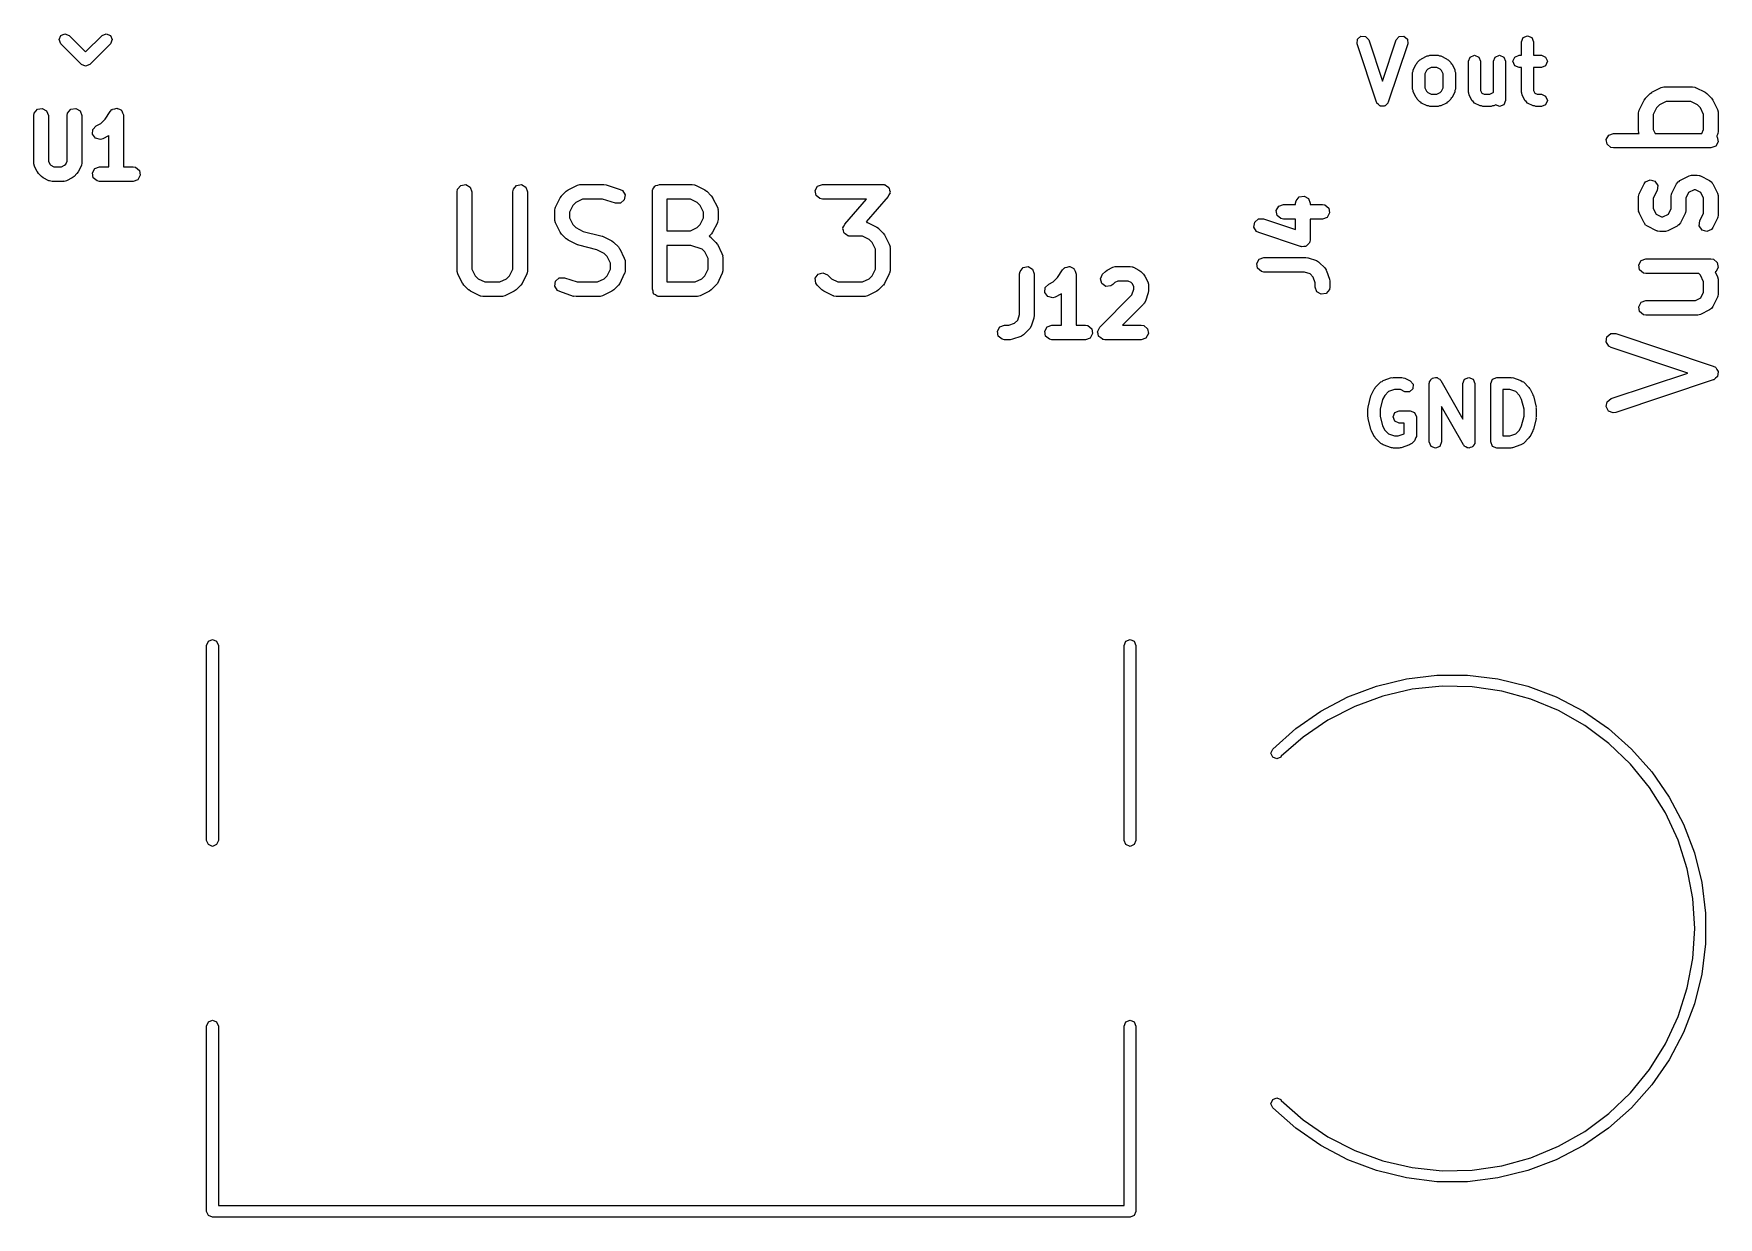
# Model space of a CAD drawing. Extents: x 83.3 to 116.7, y -117 to -83.4.
# Drawn here: x 99.47 to 116.73, y -116.96 to -104.83 of the extents above; entities that cross this region are included whole.
import ezdxf

# ---------------------------------------------------------------- set-up
doc = ezdxf.new("R2010")
doc.units = 0
doc.layers.add('BLACK', color=7, linetype='CONTINUOUS')

msp = doc.modelspace()

# ---------------------------------------------------------------- linework, layer by layer
at = {"layer": 'BLACK', "linetype": 'CONTINUOUS'}
for p, q in [((99.7279, -104.893), (99.7454, -104.851)), ((99.7454, -104.936), (99.7279, -104.893)), ((99.7454, -104.851), (99.7879, -104.833)), ((99.7879, -104.833), (99.8303, -104.851)), ((99.8303, -104.851), (100, -105.02)), ((100, -105.02), (100.17, -104.851)), ((100.17, -104.851), (100.212, -104.833)), ((100.212, -104.833), (100.255, -104.851)), ((100.255, -104.851), (100.272, -104.893)), ((100.272, -104.893), (100.255, -104.936)), ((113.026, -104.936), (113.03, -104.888)), ((113.03, -104.888), (113.066, -104.857)), ((113.066, -104.857), (113.114, -104.861)), ((113.114, -104.861), (113.145, -104.897)), ((113.145, -104.897), (113.286, -105.319)), ((113.286, -105.319), (113.426, -104.897)), ((113.426, -104.897), (113.458, -104.861)), ((113.458, -104.861), (113.505, -104.857)), ((113.505, -104.857), (113.542, -104.888)), ((113.542, -104.888), (113.545, -104.936)), ((114.709, -104.916), (114.727, -104.872)), ((114.709, -105.054), (114.709, -104.916)), ((114.727, -104.872), (114.771, -104.854)), ((114.771, -104.854), (114.816, -104.872)), ((114.816, -104.872), (114.834, -104.916)), ((114.834, -104.916), (114.834, -105.054)), ((99.9576, -105.148), (99.7454, -104.936)), ((100.255, -104.936), (100.042, -105.148)), ((113.226, -105.536), (113.026, -104.936)), ((113.545, -104.936), (113.345, -105.536)), ((113.642, -105.129), (113.67, -105.101)), ((113.67, -105.101), (113.68, -105.097)), ((113.68, -105.097), (113.686, -105.089)), ((113.686, -105.089), (113.743, -105.061)), ((113.743, -105.061), (113.758, -105.059)), ((113.758, -105.059), (113.771, -105.054)), ((113.771, -105.054), (113.857, -105.054)), ((113.857, -105.054), (113.871, -105.059)), ((113.871, -105.059), (113.885, -105.061)), ((113.885, -105.061), (113.942, -105.089)), ((113.942, -105.089), (113.949, -105.097)), ((113.949, -105.097), (113.958, -105.101)), ((113.958, -105.101), (113.987, -105.129)), ((114.166, -105.116), (114.184, -105.072)), ((114.184, -105.072), (114.229, -105.054)), ((114.229, -105.054), (114.273, -105.072)), ((114.273, -105.072), (114.291, -105.116)), ((114.423, -105.116), (114.442, -105.072)), ((114.442, -105.072), (114.486, -105.054)), ((114.486, -105.054), (114.53, -105.072)), ((114.53, -105.072), (114.548, -105.116)), ((114.623, -105.116), (114.642, -105.072)), ((114.642, -105.072), (114.686, -105.054)), ((114.686, -105.054), (114.709, -105.054)), ((114.834, -105.054), (114.914, -105.054)), ((114.914, -105.054), (114.958, -105.072)), ((114.958, -105.072), (114.977, -105.116)), ((100, -105.165), (99.9576, -105.148)), ((100.042, -105.148), (100, -105.165)), ((113.595, -105.231), (113.6, -105.217)), ((113.595, -105.402), (113.595, -105.231)), ((113.6, -105.217), (113.601, -105.203)), ((113.601, -105.203), (113.63, -105.146)), ((113.63, -105.146), (113.638, -105.139)), ((113.638, -105.139), (113.642, -105.129)), ((113.737, -105.211), (113.72, -105.245)), ((113.72, -105.245), (113.72, -105.387)), ((113.751, -105.196), (113.737, -105.211)), ((113.786, -105.179), (113.751, -105.196)), ((113.842, -105.179), (113.786, -105.179)), ((113.877, -105.196), (113.842, -105.179)), ((113.891, -105.211), (113.877, -105.196)), ((113.909, -105.245), (113.891, -105.211)), ((113.909, -105.387), (113.909, -105.245)), ((113.987, -105.129), (113.991, -105.139)), ((113.991, -105.139), (113.999, -105.146)), ((113.999, -105.146), (114.027, -105.203)), ((114.027, -105.203), (114.028, -105.217)), ((114.028, -105.217), (114.034, -105.231)), ((114.034, -105.231), (114.034, -105.402)), ((114.166, -105.431), (114.166, -105.116)), ((114.291, -105.116), (114.291, -105.416)), ((114.423, -105.433), (114.423, -105.116)), ((114.548, -105.116), (114.548, -105.516)), ((114.642, -105.161), (114.623, -105.116)), ((114.686, -105.179), (114.642, -105.161)), ((114.709, -105.179), (114.686, -105.179)), ((114.709, -105.431), (114.709, -105.179)), ((114.914, -105.179), (114.834, -105.179)), ((114.834, -105.179), (114.834, -105.416)), ((114.958, -105.161), (114.914, -105.179)), ((114.977, -105.116), (114.958, -105.161)), ((113.6, -105.416), (113.595, -105.402)), ((113.601, -105.43), (113.6, -105.416)), ((113.63, -105.487), (113.601, -105.43)), ((113.72, -105.387), (113.737, -105.422)), ((113.737, -105.422), (113.751, -105.436)), ((113.751, -105.436), (113.786, -105.454)), ((113.842, -105.454), (113.877, -105.436)), ((113.877, -105.436), (113.891, -105.422)), ((113.891, -105.422), (113.909, -105.387)), ((114.027, -105.43), (113.999, -105.487)), ((114.028, -105.416), (114.027, -105.43)), ((114.034, -105.402), (114.028, -105.416)), ((114.172, -105.444), (114.166, -105.431)), ((114.173, -105.459), (114.172, -105.444)), ((114.291, -105.416), (114.304, -105.441)), ((114.304, -105.441), (114.329, -105.454)), ((114.385, -105.454), (114.42, -105.436)), ((114.42, -105.436), (114.423, -105.433)), ((114.714, -105.444), (114.709, -105.431)), ((114.716, -105.459), (114.714, -105.444)), ((114.834, -105.416), (114.847, -105.441)), ((114.847, -105.441), (114.872, -105.454)), ((115.98, -105.495), (116.028, -105.447)), ((116.028, -105.447), (116.046, -105.434)), ((116.046, -105.434), (116.047, -105.433)), ((116.047, -105.433), (116.143, -105.385)), ((116.143, -105.385), (116.168, -105.378)), ((116.168, -105.378), (116.172, -105.379)), ((116.172, -105.379), (116.176, -105.377)), ((116.176, -105.377), (116.462, -105.377)), ((116.462, -105.377), (116.488, -105.382)), ((116.488, -105.382), (116.491, -105.385)), ((116.491, -105.385), (116.495, -105.385)), ((116.495, -105.385), (116.591, -105.433)), ((116.591, -105.433), (116.609, -105.446)), ((116.609, -105.446), (116.61, -105.447)), ((116.61, -105.447), (116.658, -105.495)), ((99.4724, -105.646), (99.5054, -105.606)), ((99.5054, -105.606), (99.5559, -105.598)), ((99.5559, -105.598), (99.6003, -105.623)), ((99.6003, -105.623), (99.6179, -105.671)), ((99.8152, -105.646), (99.8482, -105.606)), ((99.8482, -105.606), (99.8987, -105.598)), ((99.8987, -105.598), (99.9432, -105.623)), ((99.9432, -105.623), (99.9607, -105.671)), ((100.252, -105.63), (100.27, -105.611)), ((100.27, -105.611), (100.274, -105.61)), ((100.274, -105.61), (100.277, -105.606)), ((100.277, -105.606), (100.298, -105.603)), ((100.298, -105.603), (100.319, -105.597)), ((100.319, -105.597), (100.323, -105.598)), ((100.323, -105.598), (100.327, -105.598)), ((100.327, -105.598), (100.346, -105.608)), ((100.346, -105.608), (100.366, -105.617)), ((100.366, -105.617), (100.368, -105.621)), ((100.368, -105.621), (100.372, -105.623)), ((100.372, -105.623), (100.379, -105.644)), ((113.229, -105.54), (113.226, -105.536)), ((113.23, -105.544), (113.229, -105.54)), ((113.245, -105.557), (113.23, -105.544)), ((113.258, -105.572), (113.245, -105.557)), ((113.262, -105.573), (113.258, -105.572)), ((113.266, -105.576), (113.262, -105.573)), ((113.286, -105.574), (113.266, -105.576)), ((113.305, -105.576), (113.286, -105.574)), ((113.309, -105.573), (113.305, -105.576)), ((113.314, -105.572), (113.309, -105.573)), ((113.327, -105.557), (113.314, -105.572)), ((113.342, -105.544), (113.327, -105.557)), ((113.345, -105.536), (113.342, -105.54)), ((113.342, -105.54), (113.342, -105.544)), ((113.638, -105.494), (113.63, -105.487)), ((113.642, -105.503), (113.638, -105.494)), ((113.67, -105.532), (113.642, -105.503)), ((113.68, -105.536), (113.67, -105.532)), ((113.686, -105.544), (113.68, -105.536)), ((113.743, -105.572), (113.686, -105.544)), ((113.758, -105.573), (113.743, -105.572)), ((113.771, -105.579), (113.758, -105.573)), ((113.857, -105.579), (113.771, -105.579)), ((113.786, -105.454), (113.842, -105.454)), ((113.871, -105.573), (113.857, -105.579)), ((113.885, -105.572), (113.871, -105.573)), ((113.942, -105.544), (113.885, -105.572)), ((113.949, -105.536), (113.942, -105.544)), ((113.958, -105.532), (113.949, -105.536)), ((113.987, -105.503), (113.958, -105.532)), ((113.991, -105.494), (113.987, -105.503)), ((113.999, -105.487), (113.991, -105.494)), ((114.201, -105.516), (114.173, -105.459)), ((114.216, -105.529), (114.201, -105.516)), ((114.229, -105.544), (114.216, -105.529)), ((114.286, -105.572), (114.229, -105.544)), ((114.301, -105.573), (114.286, -105.572)), ((114.314, -105.579), (114.301, -105.573)), ((114.4, -105.579), (114.314, -105.579)), ((114.329, -105.454), (114.385, -105.454)), ((114.413, -105.573), (114.4, -105.579)), ((114.428, -105.572), (114.413, -105.573)), ((114.447, -105.563), (114.428, -105.572)), ((114.486, -105.579), (114.447, -105.563)), ((114.53, -105.561), (114.486, -105.579)), ((114.548, -105.516), (114.53, -105.561)), ((114.744, -105.516), (114.716, -105.459)), ((114.759, -105.529), (114.744, -105.516)), ((114.772, -105.544), (114.759, -105.529)), ((114.829, -105.572), (114.772, -105.544)), ((114.844, -105.573), (114.829, -105.572)), ((114.857, -105.579), (114.844, -105.573)), ((114.914, -105.579), (114.857, -105.579)), ((114.872, -105.454), (114.914, -105.454)), ((114.914, -105.454), (114.958, -105.472)), ((114.958, -105.561), (114.914, -105.579)), ((114.958, -105.472), (114.977, -105.516)), ((114.977, -105.516), (114.958, -105.561)), ((115.911, -105.643), (115.915, -105.617)), ((115.915, -105.617), (115.918, -105.614)), ((115.918, -105.614), (115.919, -105.609)), ((115.919, -105.609), (115.966, -105.514)), ((115.966, -105.514), (115.98, -105.496)), ((115.98, -105.496), (115.98, -105.495)), ((116.095, -105.592), (116.061, -105.661)), ((116.125, -105.562), (116.095, -105.592)), ((116.194, -105.527), (116.125, -105.562)), ((116.444, -105.527), (116.194, -105.527)), ((116.513, -105.562), (116.444, -105.527)), ((116.543, -105.592), (116.513, -105.562)), ((116.577, -105.661), (116.543, -105.592)), ((116.658, -105.495), (116.671, -105.513)), ((116.671, -105.513), (116.672, -105.514)), ((116.672, -105.514), (116.719, -105.609)), ((116.719, -105.609), (116.727, -105.634)), ((99.4679, -105.671), (99.4724, -105.646)), ((99.4679, -106.157), (99.4679, -105.671)), ((99.6179, -105.671), (99.6179, -106.139)), ((99.8107, -105.671), (99.8152, -105.646)), ((99.8107, -106.139), (99.8107, -105.671)), ((99.9607, -105.671), (99.9607, -106.157)), ((100.074, -105.813), (100.109, -105.776)), ((100.109, -105.776), (100.156, -105.753)), ((100.156, -105.753), (100.199, -105.709)), ((100.199, -105.709), (100.252, -105.63)), ((100.379, -105.644), (100.389, -105.663)), ((100.389, -105.663), (100.388, -105.667)), ((100.388, -105.667), (100.389, -105.671)), ((100.389, -105.671), (100.389, -106.196)), ((115.911, -105.833), (115.911, -105.643)), ((116.061, -105.661), (116.061, -105.816)), ((116.577, -105.816), (116.577, -105.661)), ((116.727, -105.634), (116.726, -105.639)), ((116.726, -105.639), (116.727, -105.643)), ((116.727, -105.643), (116.727, -105.833)), ((100.071, -105.864), (100.074, -105.813)), ((100.102, -105.905), (100.071, -105.864)), ((100.151, -105.917), (100.102, -105.905)), ((100.176, -105.91), (100.151, -105.917)), ((100.234, -105.881), (100.176, -105.91)), ((100.235, -105.88), (100.234, -105.881)), ((100.239, -105.877), (100.235, -105.88)), ((100.239, -106.196), (100.239, -105.877)), ((115.579, -105.916), (115.604, -105.871)), ((115.587, -105.966), (115.579, -105.916)), ((115.627, -105.999), (115.587, -105.966)), ((115.604, -105.871), (115.652, -105.854)), ((115.652, -105.854), (115.915, -105.854)), ((115.912, -105.838), (115.911, -105.833)), ((115.911, -105.842), (115.912, -105.838)), ((115.915, -105.854), (115.911, -105.842)), ((116.061, -105.816), (116.08, -105.854)), ((116.08, -105.854), (116.558, -105.854)), ((116.558, -105.854), (116.577, -105.816)), ((116.726, -105.942), (116.701, -105.986)), ((116.719, -105.867), (116.71, -105.885)), ((116.71, -105.885), (116.717, -105.891)), ((116.717, -105.891), (116.726, -105.942)), ((116.72, -105.862), (116.719, -105.867)), ((116.723, -105.859), (116.72, -105.862)), ((116.727, -105.833), (116.723, -105.859)), ((99.6179, -106.139), (99.6331, -106.17)), ((99.7955, -106.17), (99.8107, -106.139)), ((115.652, -106.004), (115.627, -105.999)), ((116.652, -106.004), (115.652, -106.004)), ((116.701, -105.986), (116.652, -106.004)), ((99.4694, -106.161), (99.4679, -106.157)), ((99.4683, -106.166), (99.4694, -106.161)), ((99.4758, -106.191), (99.4683, -106.166)), ((99.5043, -106.248), (99.4758, -106.191)), ((99.5055, -106.249), (99.5043, -106.248)), ((99.5184, -106.267), (99.5055, -106.249)), ((99.547, -106.296), (99.5184, -106.267)), ((99.5484, -106.297), (99.547, -106.296)), ((99.5665, -106.31), (99.5484, -106.297)), ((99.6236, -106.339), (99.5665, -106.31)), ((99.6331, -106.17), (99.6444, -106.181)), ((99.6444, -106.181), (99.6748, -106.196)), ((99.6748, -106.196), (99.7537, -106.196)), ((99.7537, -106.196), (99.7841, -106.181)), ((99.7841, -106.181), (99.7955, -106.17)), ((99.8621, -106.31), (99.805, -106.339)), ((99.8632, -106.309), (99.8621, -106.31)), ((99.8816, -106.296), (99.8632, -106.309)), ((99.9102, -106.267), (99.8816, -106.296)), ((99.9109, -106.266), (99.9102, -106.267)), ((99.9242, -106.248), (99.9109, -106.266)), ((99.9528, -106.191), (99.9242, -106.248)), ((99.9533, -106.186), (99.9528, -106.191)), ((99.9562, -106.183), (99.9533, -106.186)), ((99.9607, -106.157), (99.9562, -106.183)), ((100.069, -106.258), (100.095, -106.214)), ((100.078, -106.309), (100.069, -106.258)), ((100.117, -106.342), (100.078, -106.309)), ((100.095, -106.214), (100.143, -106.196)), ((100.143, -106.196), (100.239, -106.196)), ((100.389, -106.196), (100.486, -106.196)), ((100.486, -106.196), (100.511, -106.201)), ((100.511, -106.201), (100.551, -106.234)), ((100.56, -106.284), (100.534, -106.329)), ((100.551, -106.234), (100.56, -106.284)), ((116.333, -106.338), (116.428, -106.29)), ((116.428, -106.29), (116.453, -106.283)), ((116.453, -106.283), (116.458, -106.284)), ((116.458, -106.284), (116.462, -106.282)), ((116.462, -106.282), (116.51, -106.282)), ((116.51, -106.282), (116.535, -106.287)), ((116.535, -106.287), (116.539, -106.29)), ((116.539, -106.29), (116.543, -106.29)), ((116.543, -106.29), (116.638, -106.338)), ((99.6281, -106.339), (99.6236, -106.339)), ((99.6315, -106.342), (99.6281, -106.339)), ((99.6571, -106.346), (99.6315, -106.342)), ((99.7714, -106.346), (99.6571, -106.346)), ((99.7756, -106.345), (99.7714, -106.346)), ((99.78, -106.346), (99.7756, -106.345)), ((99.805, -106.339), (99.78, -106.346)), ((100.143, -106.346), (100.117, -106.342)), ((100.486, -106.346), (100.143, -106.346)), ((100.534, -106.329), (100.486, -106.346)), ((103.806, -106.452), (103.81, -106.427)), ((103.806, -107.262), (103.806, -106.452)), ((103.81, -106.427), (103.843, -106.387)), ((103.843, -106.387), (103.894, -106.379)), ((103.894, -106.379), (103.938, -106.404)), ((103.938, -106.404), (103.956, -106.452)), ((103.956, -106.452), (103.956, -107.244)), ((104.377, -106.452), (104.382, -106.427)), ((104.377, -107.244), (104.377, -106.452)), ((104.382, -106.427), (104.415, -106.387)), ((104.415, -106.387), (104.465, -106.379)), ((104.465, -106.379), (104.51, -106.404)), ((104.51, -106.404), (104.527, -106.452)), ((104.527, -106.452), (104.527, -107.262)), ((104.876, -106.495), (104.923, -106.447)), ((104.923, -106.447), (104.942, -106.434)), ((104.942, -106.434), (104.943, -106.433)), ((104.943, -106.433), (105.038, -106.385)), ((105.038, -106.385), (105.063, -106.378)), ((105.063, -106.378), (105.067, -106.379)), ((105.067, -106.379), (105.071, -106.377)), ((105.071, -106.377), (105.31, -106.377)), ((105.31, -106.377), (105.332, -106.381)), ((105.332, -106.381), (105.333, -106.381)), ((105.333, -106.381), (105.476, -106.429)), ((105.476, -106.429), (105.499, -106.441)), ((105.499, -106.441), (105.526, -106.485)), ((105.526, -106.485), (105.518, -106.536)), ((105.806, -106.452), (105.808, -106.443)), ((105.806, -107.452), (105.806, -106.452)), ((105.807, -106.439), (105.809, -106.436)), ((105.808, -106.443), (105.807, -106.439)), ((105.809, -106.436), (105.81, -106.427)), ((105.81, -106.427), (105.823, -106.412)), ((105.823, -106.412), (105.833, -106.395)), ((105.833, -106.395), (105.839, -106.393)), ((105.839, -106.393), (105.843, -106.387)), ((105.843, -106.387), (105.863, -106.384)), ((105.863, -106.384), (105.881, -106.377)), ((105.881, -106.377), (106.214, -106.377)), ((106.214, -106.377), (106.24, -106.382)), ((106.24, -106.382), (106.243, -106.385)), ((106.243, -106.385), (106.248, -106.385)), ((106.248, -106.385), (106.343, -106.433)), ((106.343, -106.433), (106.361, -106.446)), ((106.361, -106.446), (106.363, -106.447)), ((106.363, -106.447), (106.41, -106.495)), ((107.474, -106.439), (107.499, -106.395)), ((107.483, -106.49), (107.474, -106.439)), ((107.499, -106.395), (107.548, -106.377)), ((107.548, -106.377), (108.167, -106.377)), ((108.167, -106.377), (108.178, -106.379)), ((108.178, -106.379), (108.181, -106.379)), ((108.181, -106.379), (108.184, -106.38)), ((108.184, -106.38), (108.192, -106.382)), ((108.192, -106.382), (108.208, -106.395)), ((108.208, -106.395), (108.225, -106.405)), ((108.23, -106.483), (108.223, -106.502)), ((108.225, -106.405), (108.227, -106.411)), ((108.227, -106.411), (108.232, -106.415)), ((108.241, -106.465), (108.23, -106.483)), ((108.232, -106.415), (108.235, -106.435)), ((108.235, -106.435), (108.242, -106.454)), ((108.242, -106.454), (108.239, -106.46)), ((108.239, -106.46), (108.241, -106.465)), ((115.911, -106.5), (115.915, -106.474)), ((115.915, -106.474), (115.918, -106.471)), ((115.918, -106.471), (115.919, -106.466)), ((115.919, -106.466), (115.966, -106.371)), ((115.966, -106.371), (115.982, -106.35)), ((115.982, -106.35), (116.029, -106.33)), ((116.029, -106.33), (116.078, -106.345)), ((116.1, -106.438), (116.061, -106.518)), ((116.078, -106.345), (116.106, -106.387)), ((116.106, -106.387), (116.1, -106.438)), ((116.244, -106.5), (116.249, -106.474)), ((116.249, -106.474), (116.251, -106.471)), ((116.251, -106.471), (116.252, -106.466)), ((116.252, -106.466), (116.3, -106.371)), ((116.3, -106.371), (116.315, -106.35)), ((116.315, -106.35), (116.325, -106.346)), ((116.325, -106.346), (116.333, -106.338)), ((116.423, -106.461), (116.394, -106.518)), ((116.48, -106.432), (116.423, -106.461)), ((116.492, -106.432), (116.48, -106.432)), ((116.549, -106.461), (116.492, -106.432)), ((116.577, -106.518), (116.549, -106.461)), ((116.638, -106.338), (116.659, -106.353)), ((116.659, -106.353), (116.664, -106.364)), ((116.664, -106.364), (116.672, -106.371)), ((116.672, -106.371), (116.719, -106.466)), ((116.719, -106.466), (116.727, -106.491)), ((104.806, -106.643), (104.81, -106.617)), ((104.806, -106.738), (104.806, -106.643)), ((104.81, -106.617), (104.813, -106.614)), ((104.813, -106.614), (104.814, -106.609)), ((104.814, -106.609), (104.861, -106.514)), ((104.861, -106.514), (104.875, -106.496)), ((104.875, -106.496), (104.876, -106.495)), ((104.99, -106.592), (104.956, -106.661)), ((104.956, -106.661), (104.956, -106.72)), ((105.021, -106.562), (104.99, -106.592)), ((105.089, -106.527), (105.021, -106.562)), ((105.297, -106.527), (105.089, -106.527)), ((105.429, -106.571), (105.297, -106.527)), ((105.48, -106.57), (105.429, -106.571)), ((105.518, -106.536), (105.48, -106.57)), ((105.956, -106.527), (105.956, -106.854)), ((106.197, -106.527), (105.956, -106.527)), ((106.265, -106.562), (106.197, -106.527)), ((106.296, -106.592), (106.265, -106.562)), ((106.33, -106.661), (106.296, -106.592)), ((106.33, -106.72), (106.33, -106.661)), ((106.41, -106.495), (106.423, -106.513)), ((106.423, -106.513), (106.424, -106.514)), ((106.424, -106.514), (106.472, -106.609)), ((106.472, -106.609), (106.479, -106.634)), ((106.479, -106.634), (106.478, -106.639)), ((106.478, -106.639), (106.48, -106.643)), ((106.48, -106.643), (106.48, -106.738)), ((107.522, -106.523), (107.483, -106.49)), ((107.548, -106.527), (107.522, -106.523)), ((108.001, -106.527), (107.548, -106.527)), ((107.777, -106.784), (108.001, -106.527)), ((108.223, -106.502), (107.996, -106.762)), ((112.198, -106.644), (112.223, -106.6)), ((112.206, -106.695), (112.198, -106.644)), ((112.223, -106.6), (112.271, -106.582)), ((112.271, -106.582), (112.396, -106.582)), ((112.396, -106.571), (112.401, -106.546)), ((112.396, -106.582), (112.396, -106.571)), ((112.401, -106.546), (112.434, -106.506)), ((112.434, -106.506), (112.484, -106.498)), ((112.484, -106.498), (112.529, -106.523)), ((112.529, -106.523), (112.546, -106.571)), ((112.546, -106.571), (112.546, -106.582)), ((112.546, -106.582), (112.671, -106.582)), ((112.671, -106.582), (112.697, -106.587)), ((112.697, -106.587), (112.736, -106.62)), ((112.736, -106.62), (112.745, -106.67)), ((115.911, -106.643), (115.911, -106.5)), ((115.912, -106.647), (115.911, -106.643)), ((115.911, -106.651), (115.912, -106.647)), ((115.919, -106.676), (115.911, -106.651)), ((116.061, -106.518), (116.061, -106.625)), ((116.061, -106.625), (116.089, -106.682)), ((116.216, -106.682), (116.244, -106.625)), ((116.244, -106.625), (116.244, -106.5)), ((116.394, -106.643), (116.39, -106.669)), ((116.394, -106.518), (116.394, -106.643)), ((116.577, -106.673), (116.577, -106.518)), ((116.727, -106.491), (116.726, -106.496)), ((116.726, -106.496), (116.727, -106.5)), ((116.727, -106.5), (116.727, -106.69)), ((104.807, -106.742), (104.806, -106.738)), ((104.806, -106.747), (104.807, -106.742)), ((104.814, -106.772), (104.806, -106.747)), ((104.861, -106.867), (104.814, -106.772)), ((104.956, -106.72), (104.99, -106.789)), ((104.99, -106.789), (105.021, -106.819)), ((105.021, -106.819), (105.098, -106.858)), ((106.197, -106.854), (106.265, -106.819)), ((106.265, -106.819), (106.296, -106.789)), ((106.296, -106.789), (106.33, -106.72)), ((106.472, -106.772), (106.424, -106.867)), ((106.475, -106.764), (106.472, -106.767)), ((106.472, -106.767), (106.472, -106.772)), ((106.48, -106.738), (106.475, -106.764)), ((107.758, -106.832), (107.761, -106.826)), ((107.765, -106.851), (107.758, -106.832)), ((107.759, -106.82), (107.77, -106.803)), ((107.761, -106.826), (107.759, -106.82)), ((107.77, -106.803), (107.777, -106.784)), ((107.996, -106.762), (108.002, -106.763)), ((108.002, -106.763), (108.005, -106.766)), ((108.005, -106.766), (108.01, -106.766)), ((108.01, -106.766), (108.105, -106.814)), ((108.105, -106.814), (108.123, -106.827)), ((108.123, -106.827), (108.124, -106.828)), ((108.124, -106.828), (108.172, -106.876)), ((111.969, -106.815), (111.977, -106.764)), ((111.996, -106.859), (111.969, -106.815)), ((111.977, -106.764), (112.015, -106.73)), ((112.015, -106.73), (112.067, -106.729)), ((112.067, -106.729), (112.396, -106.839)), ((112.246, -106.728), (112.206, -106.695)), ((112.271, -106.732), (112.246, -106.728)), ((112.396, -106.732), (112.271, -106.732)), ((112.396, -106.839), (112.396, -106.732)), ((112.671, -106.732), (112.546, -106.732)), ((112.546, -106.732), (112.546, -106.943)), ((112.72, -106.715), (112.671, -106.732)), ((112.745, -106.67), (112.72, -106.715)), ((115.966, -106.772), (115.919, -106.676)), ((115.974, -106.779), (115.966, -106.772)), ((115.979, -106.79), (115.974, -106.779)), ((116, -106.805), (115.979, -106.79)), ((116.095, -106.853), (116, -106.805)), ((116.089, -106.682), (116.146, -106.711)), ((116.146, -106.711), (116.158, -106.711)), ((116.158, -106.711), (116.216, -106.682)), ((116.305, -106.805), (116.21, -106.853)), ((116.313, -106.797), (116.305, -106.805)), ((116.323, -106.793), (116.313, -106.797)), ((116.339, -106.772), (116.323, -106.793)), ((116.386, -106.676), (116.339, -106.772)), ((116.387, -106.672), (116.386, -106.676)), ((116.39, -106.669), (116.387, -106.672)), ((116.532, -106.803), (116.538, -106.752)), ((116.56, -106.846), (116.532, -106.803)), ((116.538, -106.752), (116.577, -106.673)), ((116.672, -106.819), (116.656, -106.84)), ((116.719, -106.724), (116.672, -106.819)), ((116.72, -106.72), (116.719, -106.724)), ((116.723, -106.716), (116.72, -106.72)), ((116.727, -106.69), (116.723, -106.716)), ((104.863, -106.868), (104.861, -106.867)), ((104.876, -106.886), (104.863, -106.868)), ((104.923, -106.934), (104.876, -106.886)), ((104.925, -106.935), (104.923, -106.934)), ((104.943, -106.948), (104.925, -106.935)), ((105.038, -106.996), (104.943, -106.948)), ((105.041, -106.996), (105.038, -106.996)), ((105.053, -107.001), (105.041, -106.996)), ((105.236, -107.047), (105.053, -107.001)), ((105.098, -106.858), (105.28, -106.903)), ((105.28, -106.903), (105.292, -106.909)), ((105.292, -106.909), (105.295, -106.909)), ((105.295, -106.909), (105.391, -106.957)), ((105.391, -106.957), (105.409, -106.97)), ((105.409, -106.97), (105.41, -106.971)), ((105.41, -106.971), (105.458, -107.018)), ((105.956, -106.854), (106.197, -106.854)), ((105.956, -107.004), (105.956, -107.377)), ((106.202, -107.004), (105.956, -107.004)), ((106.317, -107.042), (106.202, -107.004)), ((106.41, -106.886), (106.388, -106.909)), ((106.388, -106.909), (106.404, -106.917)), ((106.404, -106.917), (106.406, -106.921)), ((106.406, -106.921), (106.41, -106.923)), ((106.411, -106.885), (106.41, -106.886)), ((106.41, -106.923), (106.458, -106.971)), ((106.424, -106.867), (106.411, -106.885)), ((106.458, -106.971), (106.471, -106.989)), ((106.471, -106.989), (106.472, -106.99)), ((106.472, -106.99), (106.519, -107.086)), ((107.768, -106.871), (107.765, -106.851)), ((107.773, -106.875), (107.768, -106.871)), ((107.775, -106.88), (107.773, -106.875)), ((107.792, -106.891), (107.775, -106.88)), ((107.808, -106.904), (107.792, -106.891)), ((107.816, -106.905), (107.808, -106.904)), ((107.819, -106.907), (107.816, -106.905)), ((107.822, -106.906), (107.819, -106.907)), ((107.833, -106.908), (107.822, -106.906)), ((107.958, -106.908), (107.833, -106.908)), ((108.027, -106.943), (107.958, -106.908)), ((108.057, -106.973), (108.027, -106.943)), ((108.092, -107.042), (108.057, -106.973)), ((108.172, -106.876), (108.185, -106.894)), ((108.185, -106.894), (108.186, -106.895)), ((108.186, -106.895), (108.234, -106.99)), ((108.234, -106.99), (108.241, -107.015)), ((112.019, -106.871), (111.996, -106.859)), ((112.448, -107.014), (112.019, -106.871)), ((112.522, -106.992), (112.509, -107.008)), ((112.537, -106.979), (112.522, -106.992)), ((112.538, -106.973), (112.537, -106.979)), ((112.542, -106.969), (112.538, -106.973)), ((112.546, -106.943), (112.542, -106.969)), ((116.099, -106.853), (116.095, -106.853)), ((116.103, -106.856), (116.099, -106.853)), ((116.129, -106.861), (116.103, -106.856)), ((116.176, -106.861), (116.129, -106.861)), ((116.18, -106.859), (116.176, -106.861)), ((116.185, -106.86), (116.18, -106.859)), ((116.21, -106.853), (116.185, -106.86)), ((116.609, -106.861), (116.56, -106.846)), ((116.656, -106.84), (116.609, -106.861)), ((105.313, -107.085), (105.236, -107.047)), ((105.343, -107.116), (105.313, -107.085)), ((105.377, -107.184), (105.343, -107.116)), ((105.458, -107.018), (105.471, -107.037)), ((105.471, -107.037), (105.472, -107.038)), ((105.472, -107.038), (105.519, -107.133)), ((105.519, -107.133), (105.527, -107.158)), ((105.527, -107.158), (105.526, -107.162)), ((105.526, -107.162), (105.527, -107.167)), ((105.527, -107.167), (105.527, -107.262)), ((106.343, -107.068), (106.317, -107.042)), ((106.377, -107.137), (106.343, -107.068)), ((106.377, -107.244), (106.377, -107.137)), ((106.519, -107.086), (106.527, -107.11)), ((106.527, -107.11), (106.526, -107.115)), ((106.526, -107.115), (106.527, -107.119)), ((106.527, -107.119), (106.527, -107.262)), ((108.092, -107.244), (108.092, -107.042)), ((108.241, -107.015), (108.24, -107.02)), ((108.24, -107.02), (108.242, -107.024)), ((108.242, -107.024), (108.242, -107.262)), ((111.998, -107.187), (112.023, -107.143)), ((112.023, -107.143), (112.071, -107.125)), ((112.071, -107.125), (112.5, -107.125)), ((112.453, -107.014), (112.448, -107.014)), ((112.458, -107.017), (112.453, -107.014)), ((112.479, -107.013), (112.458, -107.017)), ((112.499, -107.013), (112.479, -107.013)), ((112.503, -107.009), (112.499, -107.013)), ((112.5, -107.125), (112.522, -107.129)), ((112.509, -107.008), (112.503, -107.009)), ((112.522, -107.129), (112.524, -107.129)), ((112.524, -107.129), (112.609, -107.157)), ((112.609, -107.157), (112.632, -107.17)), ((112.632, -107.17), (112.635, -107.174)), ((112.635, -107.174), (112.639, -107.176)), ((112.639, -107.176), (112.696, -107.233)), ((115.912, -107.201), (115.938, -107.157)), ((115.938, -107.157), (115.986, -107.139)), ((115.986, -107.139), (116.652, -107.139)), ((116.652, -107.139), (116.678, -107.144)), ((116.678, -107.144), (116.717, -107.177)), ((116.717, -107.177), (116.726, -107.227)), ((103.807, -107.266), (103.806, -107.262)), ((103.806, -107.27), (103.807, -107.266)), ((103.814, -107.295), (103.806, -107.27)), ((103.861, -107.391), (103.814, -107.295)), ((103.956, -107.244), (103.99, -107.313)), ((103.99, -107.313), (104.021, -107.343)), ((104.021, -107.343), (104.089, -107.377)), ((104.244, -107.377), (104.313, -107.343)), ((104.313, -107.343), (104.343, -107.313)), ((104.343, -107.313), (104.377, -107.244)), ((104.519, -107.295), (104.472, -107.391)), ((104.52, -107.291), (104.519, -107.295)), ((104.523, -107.288), (104.52, -107.291)), ((104.527, -107.262), (104.523, -107.288)), ((104.815, -107.369), (104.853, -107.335)), ((104.853, -107.335), (104.905, -107.334)), ((104.905, -107.334), (105.036, -107.377)), ((105.244, -107.377), (105.313, -107.343)), ((105.313, -107.343), (105.343, -107.313)), ((105.343, -107.313), (105.377, -107.244)), ((105.377, -107.244), (105.377, -107.184)), ((105.519, -107.295), (105.472, -107.391)), ((105.52, -107.291), (105.519, -107.295)), ((105.523, -107.288), (105.52, -107.291)), ((105.527, -107.262), (105.523, -107.288)), ((106.244, -107.377), (106.313, -107.343)), ((106.313, -107.343), (106.343, -107.313)), ((106.343, -107.313), (106.377, -107.244)), ((106.519, -107.295), (106.472, -107.391)), ((106.52, -107.291), (106.519, -107.295)), ((106.523, -107.288), (106.52, -107.291)), ((106.527, -107.262), (106.523, -107.288)), ((107.475, -107.338), (107.505, -107.296)), ((107.48, -107.389), (107.475, -107.338)), ((107.505, -107.296), (107.554, -107.282)), ((107.554, -107.282), (107.601, -107.304)), ((107.601, -107.304), (107.64, -107.343)), ((107.64, -107.343), (107.708, -107.377)), ((107.958, -107.377), (108.027, -107.343)), ((108.027, -107.343), (108.057, -107.313)), ((108.057, -107.313), (108.092, -107.244)), ((108.234, -107.295), (108.186, -107.391)), ((108.237, -107.288), (108.234, -107.291)), ((108.234, -107.291), (108.234, -107.295)), ((108.242, -107.262), (108.237, -107.288)), ((109.568, -107.293), (109.573, -107.268)), ((109.568, -107.71), (109.568, -107.293)), ((109.573, -107.268), (109.606, -107.228)), ((109.606, -107.228), (109.656, -107.219)), ((109.656, -107.219), (109.701, -107.245)), ((109.701, -107.245), (109.718, -107.293)), ((109.718, -107.293), (109.718, -107.722)), ((109.913, -107.374), (109.956, -107.331)), ((109.956, -107.331), (110.009, -107.252)), ((110.009, -107.252), (110.027, -107.233)), ((110.027, -107.233), (110.031, -107.232)), ((110.031, -107.232), (110.034, -107.228)), ((110.034, -107.228), (110.056, -107.224)), ((110.056, -107.224), (110.076, -107.218)), ((110.076, -107.218), (110.08, -107.22)), ((110.08, -107.22), (110.085, -107.219)), ((110.085, -107.219), (110.104, -107.23)), ((110.104, -107.23), (110.123, -107.239)), ((110.123, -107.239), (110.125, -107.243)), ((110.125, -107.243), (110.129, -107.245)), ((110.129, -107.245), (110.137, -107.265)), ((110.137, -107.265), (110.146, -107.285)), ((110.146, -107.285), (110.145, -107.289)), ((110.145, -107.289), (110.147, -107.293)), ((110.147, -107.293), (110.147, -107.818)), ((110.397, -107.344), (110.419, -107.297)), ((110.41, -107.393), (110.397, -107.344)), ((110.419, -107.297), (110.447, -107.269)), ((110.447, -107.269), (110.466, -107.256)), ((110.466, -107.256), (110.467, -107.255)), ((110.467, -107.255), (110.524, -107.226)), ((110.524, -107.226), (110.549, -107.219)), ((110.549, -107.219), (110.553, -107.22)), ((110.553, -107.22), (110.557, -107.218)), ((110.557, -107.218), (110.7, -107.218)), ((110.7, -107.218), (110.726, -107.223)), ((110.726, -107.223), (110.729, -107.226)), ((110.729, -107.226), (110.734, -107.226)), ((110.734, -107.226), (110.791, -107.255)), ((110.791, -107.255), (110.809, -107.268)), ((110.809, -107.268), (110.81, -107.269)), ((110.81, -107.269), (110.839, -107.297)), ((110.839, -107.297), (110.852, -107.316)), ((110.852, -107.316), (110.853, -107.317)), ((110.853, -107.317), (110.882, -107.374)), ((112.006, -107.237), (111.998, -107.187)), ((112.046, -107.27), (112.006, -107.237)), ((112.071, -107.275), (112.046, -107.27)), ((112.488, -107.275), (112.071, -107.275)), ((112.545, -107.294), (112.488, -107.275)), ((112.577, -107.326), (112.545, -107.294)), ((112.596, -107.384), (112.577, -107.326)), ((112.696, -107.233), (112.711, -107.254)), ((112.711, -107.254), (112.711, -107.258)), ((112.711, -107.258), (112.714, -107.262)), ((112.714, -107.262), (112.743, -107.348)), ((112.743, -107.348), (112.746, -107.37)), ((115.921, -107.252), (115.912, -107.201)), ((115.96, -107.285), (115.921, -107.252)), ((115.986, -107.289), (115.96, -107.285)), ((116.526, -107.289), (115.986, -107.289)), ((116.543, -107.306), (116.526, -107.289)), ((116.577, -107.375), (116.543, -107.306)), ((116.701, -107.272), (116.695, -107.274)), ((116.695, -107.274), (116.719, -107.324)), ((116.726, -107.227), (116.701, -107.272)), ((116.719, -107.324), (116.727, -107.349)), ((116.727, -107.349), (116.726, -107.353)), ((103.863, -107.392), (103.861, -107.391)), ((103.876, -107.41), (103.863, -107.392)), ((103.923, -107.458), (103.876, -107.41)), ((103.925, -107.458), (103.923, -107.458)), ((103.943, -107.472), (103.925, -107.458)), ((104.038, -107.519), (103.943, -107.472)), ((104.042, -107.52), (104.038, -107.519)), ((104.046, -107.523), (104.042, -107.52)), ((104.071, -107.527), (104.046, -107.523)), ((104.089, -107.377), (104.244, -107.377)), ((104.295, -107.519), (104.27, -107.527)), ((104.391, -107.472), (104.295, -107.519)), ((104.392, -107.471), (104.391, -107.472)), ((104.41, -107.458), (104.392, -107.471)), ((104.458, -107.41), (104.41, -107.458)), ((104.472, -107.391), (104.458, -107.409)), ((104.458, -107.409), (104.458, -107.41)), ((104.807, -107.42), (104.815, -107.369)), ((104.834, -107.464), (104.807, -107.42)), ((104.857, -107.476), (104.834, -107.464)), ((105, -107.524), (104.857, -107.476)), ((105.002, -107.523), (105, -107.524)), ((105.024, -107.527), (105.002, -107.523)), ((105.036, -107.377), (105.244, -107.377)), ((105.295, -107.519), (105.27, -107.527)), ((105.391, -107.472), (105.295, -107.519)), ((105.392, -107.471), (105.391, -107.472)), ((105.41, -107.458), (105.392, -107.471)), ((105.458, -107.41), (105.41, -107.458)), ((105.472, -107.391), (105.458, -107.409)), ((105.458, -107.409), (105.458, -107.41)), ((105.813, -107.471), (105.806, -107.452)), ((105.816, -107.49), (105.813, -107.471)), ((105.821, -107.494), (105.816, -107.49)), ((105.823, -107.501), (105.821, -107.494)), ((105.84, -107.51), (105.823, -107.501)), ((105.855, -107.523), (105.84, -107.51)), ((105.865, -107.525), (105.855, -107.523)), ((105.956, -107.377), (106.244, -107.377)), ((106.295, -107.519), (106.27, -107.527)), ((106.391, -107.472), (106.295, -107.519)), ((106.392, -107.471), (106.391, -107.472)), ((106.41, -107.458), (106.392, -107.471)), ((106.458, -107.41), (106.41, -107.458)), ((106.472, -107.391), (106.458, -107.409)), ((106.458, -107.409), (106.458, -107.41)), ((107.495, -107.41), (107.48, -107.389)), ((107.542, -107.458), (107.495, -107.41)), ((107.544, -107.458), (107.542, -107.458)), ((107.562, -107.472), (107.544, -107.458)), ((107.657, -107.519), (107.562, -107.472)), ((107.661, -107.52), (107.657, -107.519)), ((107.665, -107.523), (107.661, -107.52)), ((107.69, -107.527), (107.665, -107.523)), ((107.708, -107.377), (107.958, -107.377)), ((108.01, -107.519), (107.985, -107.527)), ((108.105, -107.472), (108.01, -107.519)), ((108.106, -107.471), (108.105, -107.472)), ((108.124, -107.458), (108.106, -107.471)), ((108.172, -107.41), (108.124, -107.458)), ((108.173, -107.409), (108.172, -107.41)), ((108.186, -107.391), (108.173, -107.409)), ((109.828, -107.486), (109.831, -107.435)), ((109.859, -107.527), (109.828, -107.486)), ((109.831, -107.435), (109.867, -107.398)), ((109.867, -107.398), (109.913, -107.374)), ((109.991, -107.503), (109.934, -107.532)), ((109.992, -107.502), (109.991, -107.503)), ((109.997, -107.499), (109.992, -107.502)), ((109.997, -107.818), (109.997, -107.499)), ((110.39, -107.84), (110.72, -107.51)), ((110.452, -107.423), (110.41, -107.393)), ((110.503, -107.418), (110.452, -107.423)), ((110.525, -107.403), (110.503, -107.418)), ((110.545, -107.383), (110.525, -107.403)), ((110.575, -107.368), (110.545, -107.383)), ((110.682, -107.368), (110.575, -107.368)), ((110.713, -107.383), (110.682, -107.368)), ((110.724, -107.395), (110.713, -107.383)), ((110.72, -107.51), (110.739, -107.452)), ((110.739, -107.425), (110.724, -107.395)), ((110.739, -107.452), (110.739, -107.425)), ((110.886, -107.488), (110.857, -107.574)), ((110.882, -107.374), (110.889, -107.399)), ((110.889, -107.465), (110.886, -107.487)), ((110.886, -107.487), (110.886, -107.488)), ((110.889, -107.399), (110.888, -107.403)), ((110.888, -107.403), (110.889, -107.408)), ((110.889, -107.408), (110.889, -107.465)), ((112.596, -107.429), (112.596, -107.384)), ((112.614, -107.477), (112.596, -107.429)), ((112.658, -107.502), (112.614, -107.477)), ((112.709, -107.494), (112.658, -107.502)), ((112.742, -107.454), (112.709, -107.494)), ((112.746, -107.429), (112.742, -107.454)), ((112.746, -107.37), (112.746, -107.371)), ((112.746, -107.371), (112.746, -107.429)), ((116.549, -107.539), (116.577, -107.482)), ((116.577, -107.482), (116.577, -107.375)), ((116.727, -107.5), (116.723, -107.526)), ((116.726, -107.353), (116.727, -107.357)), ((116.727, -107.357), (116.727, -107.5)), ((104.262, -107.527), (104.071, -107.527)), ((104.266, -107.526), (104.262, -107.527)), ((104.27, -107.527), (104.266, -107.526)), ((105.262, -107.527), (105.024, -107.527)), ((105.266, -107.526), (105.262, -107.527)), ((105.27, -107.527), (105.266, -107.526)), ((105.868, -107.526), (105.865, -107.525)), ((105.871, -107.526), (105.868, -107.526)), ((105.881, -107.527), (105.871, -107.526)), ((106.262, -107.527), (105.881, -107.527)), ((106.266, -107.526), (106.262, -107.527)), ((106.27, -107.527), (106.266, -107.526)), ((107.976, -107.527), (107.69, -107.527)), ((107.98, -107.526), (107.976, -107.527)), ((107.985, -107.527), (107.98, -107.526)), ((109.909, -107.539), (109.859, -107.527)), ((109.934, -107.532), (109.909, -107.539)), ((110.839, -107.603), (110.624, -107.818)), ((110.841, -107.599), (110.839, -107.603)), ((110.845, -107.597), (110.841, -107.599)), ((110.857, -107.574), (110.845, -107.597)), ((115.912, -107.63), (115.938, -107.585)), ((115.921, -107.68), (115.912, -107.63)), ((115.96, -107.713), (115.921, -107.68)), ((115.938, -107.585), (115.986, -107.568)), ((115.986, -107.568), (116.492, -107.568)), ((116.492, -107.568), (116.549, -107.539)), ((116.638, -107.662), (116.543, -107.71)), ((116.646, -107.654), (116.638, -107.662)), ((116.656, -107.65), (116.646, -107.654)), ((116.672, -107.629), (116.656, -107.65)), ((116.719, -107.534), (116.672, -107.629)), ((116.72, -107.529), (116.719, -107.534)), ((116.723, -107.526), (116.72, -107.529)), ((109.341, -107.88), (109.366, -107.836)), ((109.366, -107.836), (109.414, -107.818)), ((109.414, -107.818), (109.459, -107.818)), ((109.459, -107.818), (109.517, -107.799)), ((109.517, -107.799), (109.549, -107.767)), ((109.549, -107.767), (109.568, -107.71)), ((109.668, -107.861), (109.61, -107.918)), ((109.669, -107.856), (109.668, -107.861)), ((109.673, -107.854), (109.669, -107.856)), ((109.686, -107.831), (109.673, -107.854)), ((109.714, -107.746), (109.686, -107.831)), ((109.718, -107.722), (109.714, -107.744)), ((109.714, -107.744), (109.714, -107.746)), ((109.826, -107.88), (109.852, -107.836)), ((109.852, -107.836), (109.9, -107.818)), ((109.9, -107.818), (109.997, -107.818)), ((110.147, -107.818), (110.243, -107.818)), ((110.243, -107.818), (110.269, -107.823)), ((110.269, -107.823), (110.308, -107.856)), ((110.308, -107.856), (110.317, -107.906)), ((110.369, -107.88), (110.38, -107.861)), ((110.38, -107.861), (110.39, -107.84)), ((110.624, -107.818), (110.814, -107.818)), ((110.814, -107.818), (110.84, -107.823)), ((110.84, -107.823), (110.879, -107.856)), ((110.879, -107.856), (110.888, -107.906)), ((115.986, -107.718), (115.96, -107.713)), ((116.51, -107.718), (115.986, -107.718)), ((116.514, -107.716), (116.51, -107.718)), ((116.518, -107.717), (116.514, -107.716)), ((116.543, -107.71), (116.518, -107.717)), ((109.35, -107.931), (109.341, -107.88)), ((109.389, -107.964), (109.35, -107.931)), ((109.414, -107.968), (109.389, -107.964)), ((109.472, -107.968), (109.414, -107.968)), ((109.473, -107.968), (109.472, -107.968)), ((109.495, -107.964), (109.473, -107.968)), ((109.581, -107.936), (109.495, -107.964)), ((109.585, -107.933), (109.581, -107.936)), ((109.589, -107.933), (109.585, -107.933)), ((109.61, -107.918), (109.589, -107.933)), ((109.835, -107.931), (109.826, -107.88)), ((109.875, -107.964), (109.835, -107.931)), ((109.9, -107.968), (109.875, -107.964)), ((110.243, -107.968), (109.9, -107.968)), ((110.291, -107.951), (110.243, -107.968)), ((110.317, -107.906), (110.291, -107.951)), ((110.368, -107.887), (110.37, -107.884)), ((110.374, -107.908), (110.368, -107.887)), ((110.37, -107.884), (110.369, -107.88)), ((110.378, -107.931), (110.374, -107.908)), ((110.381, -107.933), (110.378, -107.931)), ((110.382, -107.936), (110.381, -107.933)), ((110.4, -107.949), (110.382, -107.936)), ((110.417, -107.964), (110.4, -107.949)), ((110.422, -107.965), (110.417, -107.964)), ((110.424, -107.966), (110.422, -107.965)), ((110.427, -107.965), (110.424, -107.966)), ((110.443, -107.968), (110.427, -107.965)), ((110.814, -107.968), (110.443, -107.968)), ((110.863, -107.951), (110.814, -107.968)), ((110.888, -107.906), (110.863, -107.951)), ((115.579, -107.991), (115.586, -107.94)), ((115.606, -108.035), (115.579, -107.991)), ((115.586, -107.94), (115.625, -107.906)), ((115.629, -108.047), (115.606, -108.035)), ((115.625, -107.906), (115.676, -107.905)), ((115.676, -107.905), (116.676, -108.238)), ((116.415, -108.31), (115.629, -108.047)), ((113.284, -108.395), (113.295, -108.386)), ((113.295, -108.386), (113.38, -108.357)), ((113.38, -108.357), (113.39, -108.358)), ((113.39, -108.358), (113.4, -108.354)), ((113.4, -108.354), (113.486, -108.354)), ((113.486, -108.354), (113.499, -108.359)), ((113.499, -108.359), (113.514, -108.361)), ((113.514, -108.361), (113.571, -108.389)), ((113.768, -108.4), (113.778, -108.387)), ((113.778, -108.387), (113.784, -108.372)), ((113.784, -108.372), (113.792, -108.369)), ((113.792, -108.369), (113.798, -108.362)), ((113.798, -108.362), (113.814, -108.36)), ((113.814, -108.36), (113.829, -108.354)), ((113.829, -108.354), (113.837, -108.357)), ((113.837, -108.357), (113.845, -108.356)), ((113.845, -108.356), (113.858, -108.366)), ((113.858, -108.366), (113.873, -108.372)), ((113.873, -108.372), (113.876, -108.38)), ((113.876, -108.38), (113.883, -108.385)), ((113.883, -108.385), (114.109, -108.781)), ((114.109, -108.416), (114.127, -108.372)), ((114.127, -108.372), (114.171, -108.354)), ((114.171, -108.354), (114.216, -108.372)), ((114.216, -108.372), (114.234, -108.416)), ((114.395, -108.416), (114.413, -108.372)), ((114.413, -108.372), (114.457, -108.354)), ((114.457, -108.354), (114.6, -108.354)), ((114.6, -108.354), (114.61, -108.358)), ((114.61, -108.358), (114.62, -108.357)), ((114.62, -108.357), (114.705, -108.386)), ((114.705, -108.386), (114.716, -108.395)), ((115.629, -108.572), (116.415, -108.31)), ((116.676, -108.381), (115.676, -108.714)), ((116.676, -108.238), (116.699, -108.251)), ((116.678, -108.379), (116.676, -108.381)), ((116.68, -108.379), (116.678, -108.379)), ((116.698, -108.364), (116.68, -108.379)), ((116.716, -108.349), (116.698, -108.364)), ((116.699, -108.251), (116.7, -108.253)), ((116.7, -108.253), (116.702, -108.253)), ((116.702, -108.253), (116.713, -108.274)), ((116.713, -108.274), (116.726, -108.294)), ((116.717, -108.347), (116.716, -108.349)), ((116.718, -108.345), (116.717, -108.347)), ((116.722, -108.322), (116.718, -108.345)), ((116.727, -108.299), (116.722, -108.322)), ((116.726, -108.294), (116.726, -108.297)), ((116.726, -108.297), (116.727, -108.299)), ((113.139, -108.658), (113.168, -108.544)), ((113.168, -108.544), (113.172, -108.538)), ((113.172, -108.538), (113.173, -108.531)), ((113.173, -108.531), (113.201, -108.474)), ((113.201, -108.474), (113.209, -108.467)), ((113.209, -108.467), (113.213, -108.458)), ((113.213, -108.458), (113.27, -108.401)), ((113.27, -108.401), (113.284, -108.395)), ((113.309, -108.539), (113.288, -108.581)), ((113.348, -108.5), (113.309, -108.539)), ((113.41, -108.479), (113.348, -108.5)), ((113.471, -108.479), (113.41, -108.479)), ((113.515, -108.501), (113.471, -108.479)), ((113.563, -108.504), (113.515, -108.501)), ((113.599, -108.473), (113.563, -108.504)), ((113.571, -108.389), (113.602, -108.425)), ((113.602, -108.425), (113.599, -108.473)), ((113.766, -108.416), (113.769, -108.408)), ((113.766, -109.016), (113.766, -108.416)), ((113.769, -108.408), (113.768, -108.4)), ((114.109, -108.781), (114.109, -108.416)), ((114.234, -108.416), (114.234, -109.016)), ((114.395, -109.016), (114.395, -108.416)), ((114.52, -108.479), (114.52, -108.954)), ((114.59, -108.479), (114.52, -108.479)), ((114.652, -108.5), (114.59, -108.479)), ((114.691, -108.539), (114.652, -108.5)), ((114.712, -108.581), (114.691, -108.539)), ((114.716, -108.395), (114.73, -108.401)), ((114.73, -108.401), (114.787, -108.458)), ((114.787, -108.458), (114.791, -108.467)), ((114.791, -108.467), (114.799, -108.474)), ((114.799, -108.474), (114.827, -108.531)), ((114.827, -108.531), (114.828, -108.538)), ((114.828, -108.538), (114.832, -108.544)), ((114.832, -108.544), (114.861, -108.658)), ((113.137, -108.674), (113.141, -108.666)), ((113.137, -108.759), (113.137, -108.674)), ((113.141, -108.666), (113.139, -108.658)), ((113.288, -108.581), (113.262, -108.681)), ((113.262, -108.681), (113.262, -108.752)), ((113.395, -108.759), (113.413, -108.715)), ((113.413, -108.715), (113.457, -108.697)), ((113.457, -108.697), (113.571, -108.697)), ((113.571, -108.697), (113.616, -108.715)), ((113.616, -108.715), (113.634, -108.759)), ((114.117, -109.047), (113.891, -108.652)), ((113.891, -108.652), (113.891, -109.016)), ((114.737, -108.681), (114.712, -108.581)), ((114.737, -108.752), (114.737, -108.681)), ((114.861, -108.658), (114.859, -108.666)), ((114.859, -108.666), (114.862, -108.674)), ((114.862, -108.674), (114.862, -108.759)), ((115.578, -108.654), (115.588, -108.604)), ((115.603, -108.699), (115.578, -108.654)), ((115.588, -108.604), (115.629, -108.572)), ((115.65, -108.718), (115.603, -108.699)), ((115.676, -108.714), (115.65, -108.718)), ((113.141, -108.767), (113.137, -108.759)), ((113.139, -108.774), (113.141, -108.767)), ((113.168, -108.889), (113.139, -108.774)), ((113.172, -108.894), (113.168, -108.889)), ((113.173, -108.902), (113.172, -108.894)), ((113.201, -108.959), (113.173, -108.902)), ((113.262, -108.752), (113.288, -108.852)), ((113.288, -108.852), (113.309, -108.894)), ((113.309, -108.894), (113.348, -108.933)), ((113.413, -108.803), (113.395, -108.759)), ((113.457, -108.822), (113.413, -108.803)), ((113.509, -108.822), (113.457, -108.822)), ((113.509, -108.933), (113.509, -108.822)), ((113.634, -108.759), (113.634, -108.959)), ((114.652, -108.933), (114.691, -108.894)), ((114.691, -108.894), (114.712, -108.852)), ((114.712, -108.852), (114.737, -108.752)), ((114.827, -108.902), (114.799, -108.959)), ((114.828, -108.894), (114.827, -108.902)), ((114.832, -108.889), (114.828, -108.894)), ((114.861, -108.774), (114.832, -108.889)), ((114.862, -108.759), (114.859, -108.767)), ((114.859, -108.767), (114.861, -108.774)), ((113.209, -108.965), (113.201, -108.959)), ((113.213, -108.975), (113.209, -108.965)), ((113.27, -109.032), (113.213, -108.975)), ((113.284, -109.038), (113.27, -109.032)), ((113.295, -109.047), (113.284, -109.038)), ((113.38, -109.076), (113.295, -109.047)), ((113.348, -108.933), (113.41, -108.954)), ((113.39, -109.075), (113.38, -109.076)), ((113.4, -109.079), (113.39, -109.075)), ((113.41, -108.954), (113.447, -108.954)), ((113.447, -108.954), (113.509, -108.933)), ((113.467, -109.075), (113.457, -109.079)), ((113.477, -109.076), (113.467, -109.075)), ((113.563, -109.047), (113.477, -109.076)), ((113.574, -109.038), (113.563, -109.047)), ((113.587, -109.032), (113.574, -109.038)), ((113.616, -109.003), (113.587, -109.032)), ((113.629, -108.972), (113.616, -109.003)), ((113.634, -108.959), (113.629, -108.972)), ((113.784, -109.061), (113.766, -109.016)), ((113.829, -109.079), (113.784, -109.061)), ((113.873, -109.061), (113.829, -109.079)), ((113.891, -109.016), (113.873, -109.061)), ((114.124, -109.053), (114.117, -109.047)), ((114.127, -109.061), (114.124, -109.053)), ((114.142, -109.067), (114.127, -109.061)), ((114.155, -109.077), (114.142, -109.067)), ((114.163, -109.076), (114.155, -109.077)), ((114.171, -109.079), (114.163, -109.076)), ((114.186, -109.073), (114.171, -109.079)), ((114.202, -109.071), (114.186, -109.073)), ((114.208, -109.064), (114.202, -109.071)), ((114.216, -109.061), (114.208, -109.064)), ((114.222, -109.046), (114.216, -109.061)), ((114.232, -109.033), (114.222, -109.046)), ((114.234, -109.016), (114.231, -109.024)), ((114.231, -109.024), (114.232, -109.033)), ((114.413, -109.061), (114.395, -109.016)), ((114.457, -109.079), (114.413, -109.061)), ((114.52, -108.954), (114.59, -108.954)), ((114.59, -108.954), (114.652, -108.933)), ((114.61, -109.075), (114.6, -109.079)), ((114.62, -109.076), (114.61, -109.075)), ((114.705, -109.047), (114.62, -109.076)), ((114.716, -109.038), (114.705, -109.047)), ((114.73, -109.032), (114.716, -109.038)), ((114.787, -108.975), (114.73, -109.032)), ((114.791, -108.965), (114.787, -108.975)), ((114.799, -108.959), (114.791, -108.965)), ((113.457, -109.079), (113.4, -109.079)), ((114.6, -109.079), (114.457, -109.079)), ((101.24, -111.1), (101.258, -111.058)), ((101.24, -113.1), (101.24, -111.1)), ((101.258, -111.058), (101.3, -111.04)), ((101.3, -111.04), (101.342, -111.058)), ((101.342, -111.058), (101.36, -111.1)), ((101.36, -111.1), (101.36, -113.1)), ((110.64, -111.1), (110.658, -111.058)), ((110.64, -113.1), (110.64, -111.1)), ((110.658, -111.058), (110.7, -111.04)), ((110.7, -111.04), (110.742, -111.058)), ((110.742, -111.058), (110.76, -111.1)), ((110.76, -111.1), (110.76, -113.1)), ((113.226, -111.518), (113.531, -111.443)), ((113.531, -111.443), (113.843, -111.405)), ((113.843, -111.405), (114.157, -111.405)), ((114.157, -111.405), (114.469, -111.443)), ((114.469, -111.443), (114.774, -111.518)), ((112.655, -111.775), (112.933, -111.629)), ((112.933, -111.629), (113.226, -111.518)), ((113.291, -111.619), (113.002, -111.725)), ((113.591, -111.549), (113.291, -111.619)), ((113.897, -111.517), (113.591, -111.549)), ((114.205, -111.524), (113.897, -111.517)), ((114.51, -111.568), (114.205, -111.524)), ((114.807, -111.65), (114.51, -111.568)), ((114.774, -111.518), (115.067, -111.629)), ((115.091, -111.768), (114.807, -111.65)), ((115.067, -111.629), (115.345, -111.775)), ((112.397, -111.953), (112.655, -111.775)), ((113.002, -111.725), (112.728, -111.865)), ((115.359, -111.92), (115.091, -111.768)), ((115.345, -111.775), (115.603, -111.953)), ((112.162, -112.162), (112.397, -111.953)), ((112.728, -111.865), (112.474, -112.039)), ((115.606, -112.104), (115.359, -111.92)), ((115.603, -111.953), (115.838, -112.162)), ((112.144, -112.204), (112.162, -112.162)), ((112.474, -112.039), (112.25, -112.236)), ((115.828, -112.317), (115.606, -112.104)), ((115.838, -112.162), (116.047, -112.397)), ((112.162, -112.246), (112.144, -112.204)), ((112.204, -112.264), (112.162, -112.246)), ((112.246, -112.246), (112.204, -112.264)), ((112.25, -112.236), (112.246, -112.246)), ((116.022, -112.556), (115.828, -112.317)), ((116.047, -112.397), (116.225, -112.655)), ((116.185, -112.817), (116.022, -112.556)), ((116.225, -112.655), (116.371, -112.933)), ((116.315, -113.097), (116.185, -112.817)), ((116.371, -112.933), (116.482, -113.226)), ((101.258, -113.142), (101.24, -113.1)), ((101.3, -113.16), (101.258, -113.142)), ((101.342, -113.142), (101.3, -113.16)), ((101.36, -113.1), (101.342, -113.142)), ((110.658, -113.142), (110.64, -113.1)), ((110.7, -113.16), (110.658, -113.142)), ((110.742, -113.142), (110.7, -113.16)), ((110.76, -113.1), (110.742, -113.142)), ((116.409, -113.39), (116.315, -113.097)), ((116.466, -113.693), (116.409, -113.39)), ((116.482, -113.226), (116.557, -113.531)), ((116.557, -113.531), (116.595, -113.843)), ((116.485, -114), (116.466, -113.693)), ((116.595, -113.843), (116.595, -114.157)), ((116.466, -114.307), (116.485, -114)), ((116.595, -114.157), (116.557, -114.469)), ((116.409, -114.61), (116.466, -114.307)), ((116.557, -114.469), (116.482, -114.774)), ((116.315, -114.903), (116.409, -114.61)), ((101.258, -114.958), (101.3, -114.94)), ((101.3, -114.94), (101.342, -114.958)), ((110.658, -114.958), (110.7, -114.94)), ((110.7, -114.94), (110.742, -114.958)), ((116.185, -115.183), (116.315, -114.903)), ((116.482, -114.774), (116.371, -115.067)), ((101.24, -115), (101.258, -114.958)), ((101.24, -116.9), (101.24, -115)), ((101.342, -114.958), (101.36, -115)), ((101.36, -115), (101.36, -116.84)), ((110.64, -115), (110.658, -114.958)), ((110.64, -116.84), (110.64, -115)), ((110.742, -114.958), (110.76, -115)), ((110.76, -115), (110.76, -116.9)), ((116.371, -115.067), (116.225, -115.345)), ((116.022, -115.444), (116.185, -115.183)), ((115.828, -115.683), (116.022, -115.444)), ((116.225, -115.345), (116.047, -115.603)), ((116.047, -115.603), (115.838, -115.838)), ((112.144, -115.796), (112.162, -115.754)), ((112.162, -115.838), (112.144, -115.796)), ((112.162, -115.754), (112.204, -115.736)), ((112.204, -115.736), (112.246, -115.754)), ((112.246, -115.754), (112.25, -115.764)), ((112.25, -115.764), (112.474, -115.961)), ((115.606, -115.896), (115.828, -115.683)), ((112.397, -116.047), (112.162, -115.838)), ((112.474, -115.961), (112.728, -116.135)), ((115.359, -116.08), (115.606, -115.896)), ((115.838, -115.838), (115.603, -116.047)), ((112.655, -116.225), (112.397, -116.047)), ((112.728, -116.135), (113.002, -116.275)), ((115.091, -116.232), (115.359, -116.08)), ((115.603, -116.047), (115.345, -116.225)), ((112.933, -116.371), (112.655, -116.225)), ((113.002, -116.275), (113.291, -116.381)), ((114.807, -116.35), (115.091, -116.232)), ((115.345, -116.225), (115.067, -116.371)), ((113.226, -116.482), (112.933, -116.371)), ((113.531, -116.557), (113.226, -116.482)), ((113.291, -116.381), (113.591, -116.451)), ((113.591, -116.451), (113.897, -116.483)), ((113.897, -116.483), (114.205, -116.476)), ((114.205, -116.476), (114.51, -116.432)), ((114.774, -116.482), (114.469, -116.557)), ((114.51, -116.432), (114.807, -116.35)), ((115.067, -116.371), (114.774, -116.482)), ((113.843, -116.595), (113.531, -116.557)), ((114.157, -116.595), (113.843, -116.595)), ((114.469, -116.557), (114.157, -116.595)), ((101.36, -116.84), (110.64, -116.84)), ((101.258, -116.942), (101.24, -116.9)), ((101.3, -116.96), (101.258, -116.942)), ((110.7, -116.96), (101.3, -116.96)), ((110.742, -116.942), (110.7, -116.96)), ((110.76, -116.9), (110.742, -116.942))]:
    msp.add_line(p, q, dxfattribs=at)

doc.saveas('drawing.dxf')
